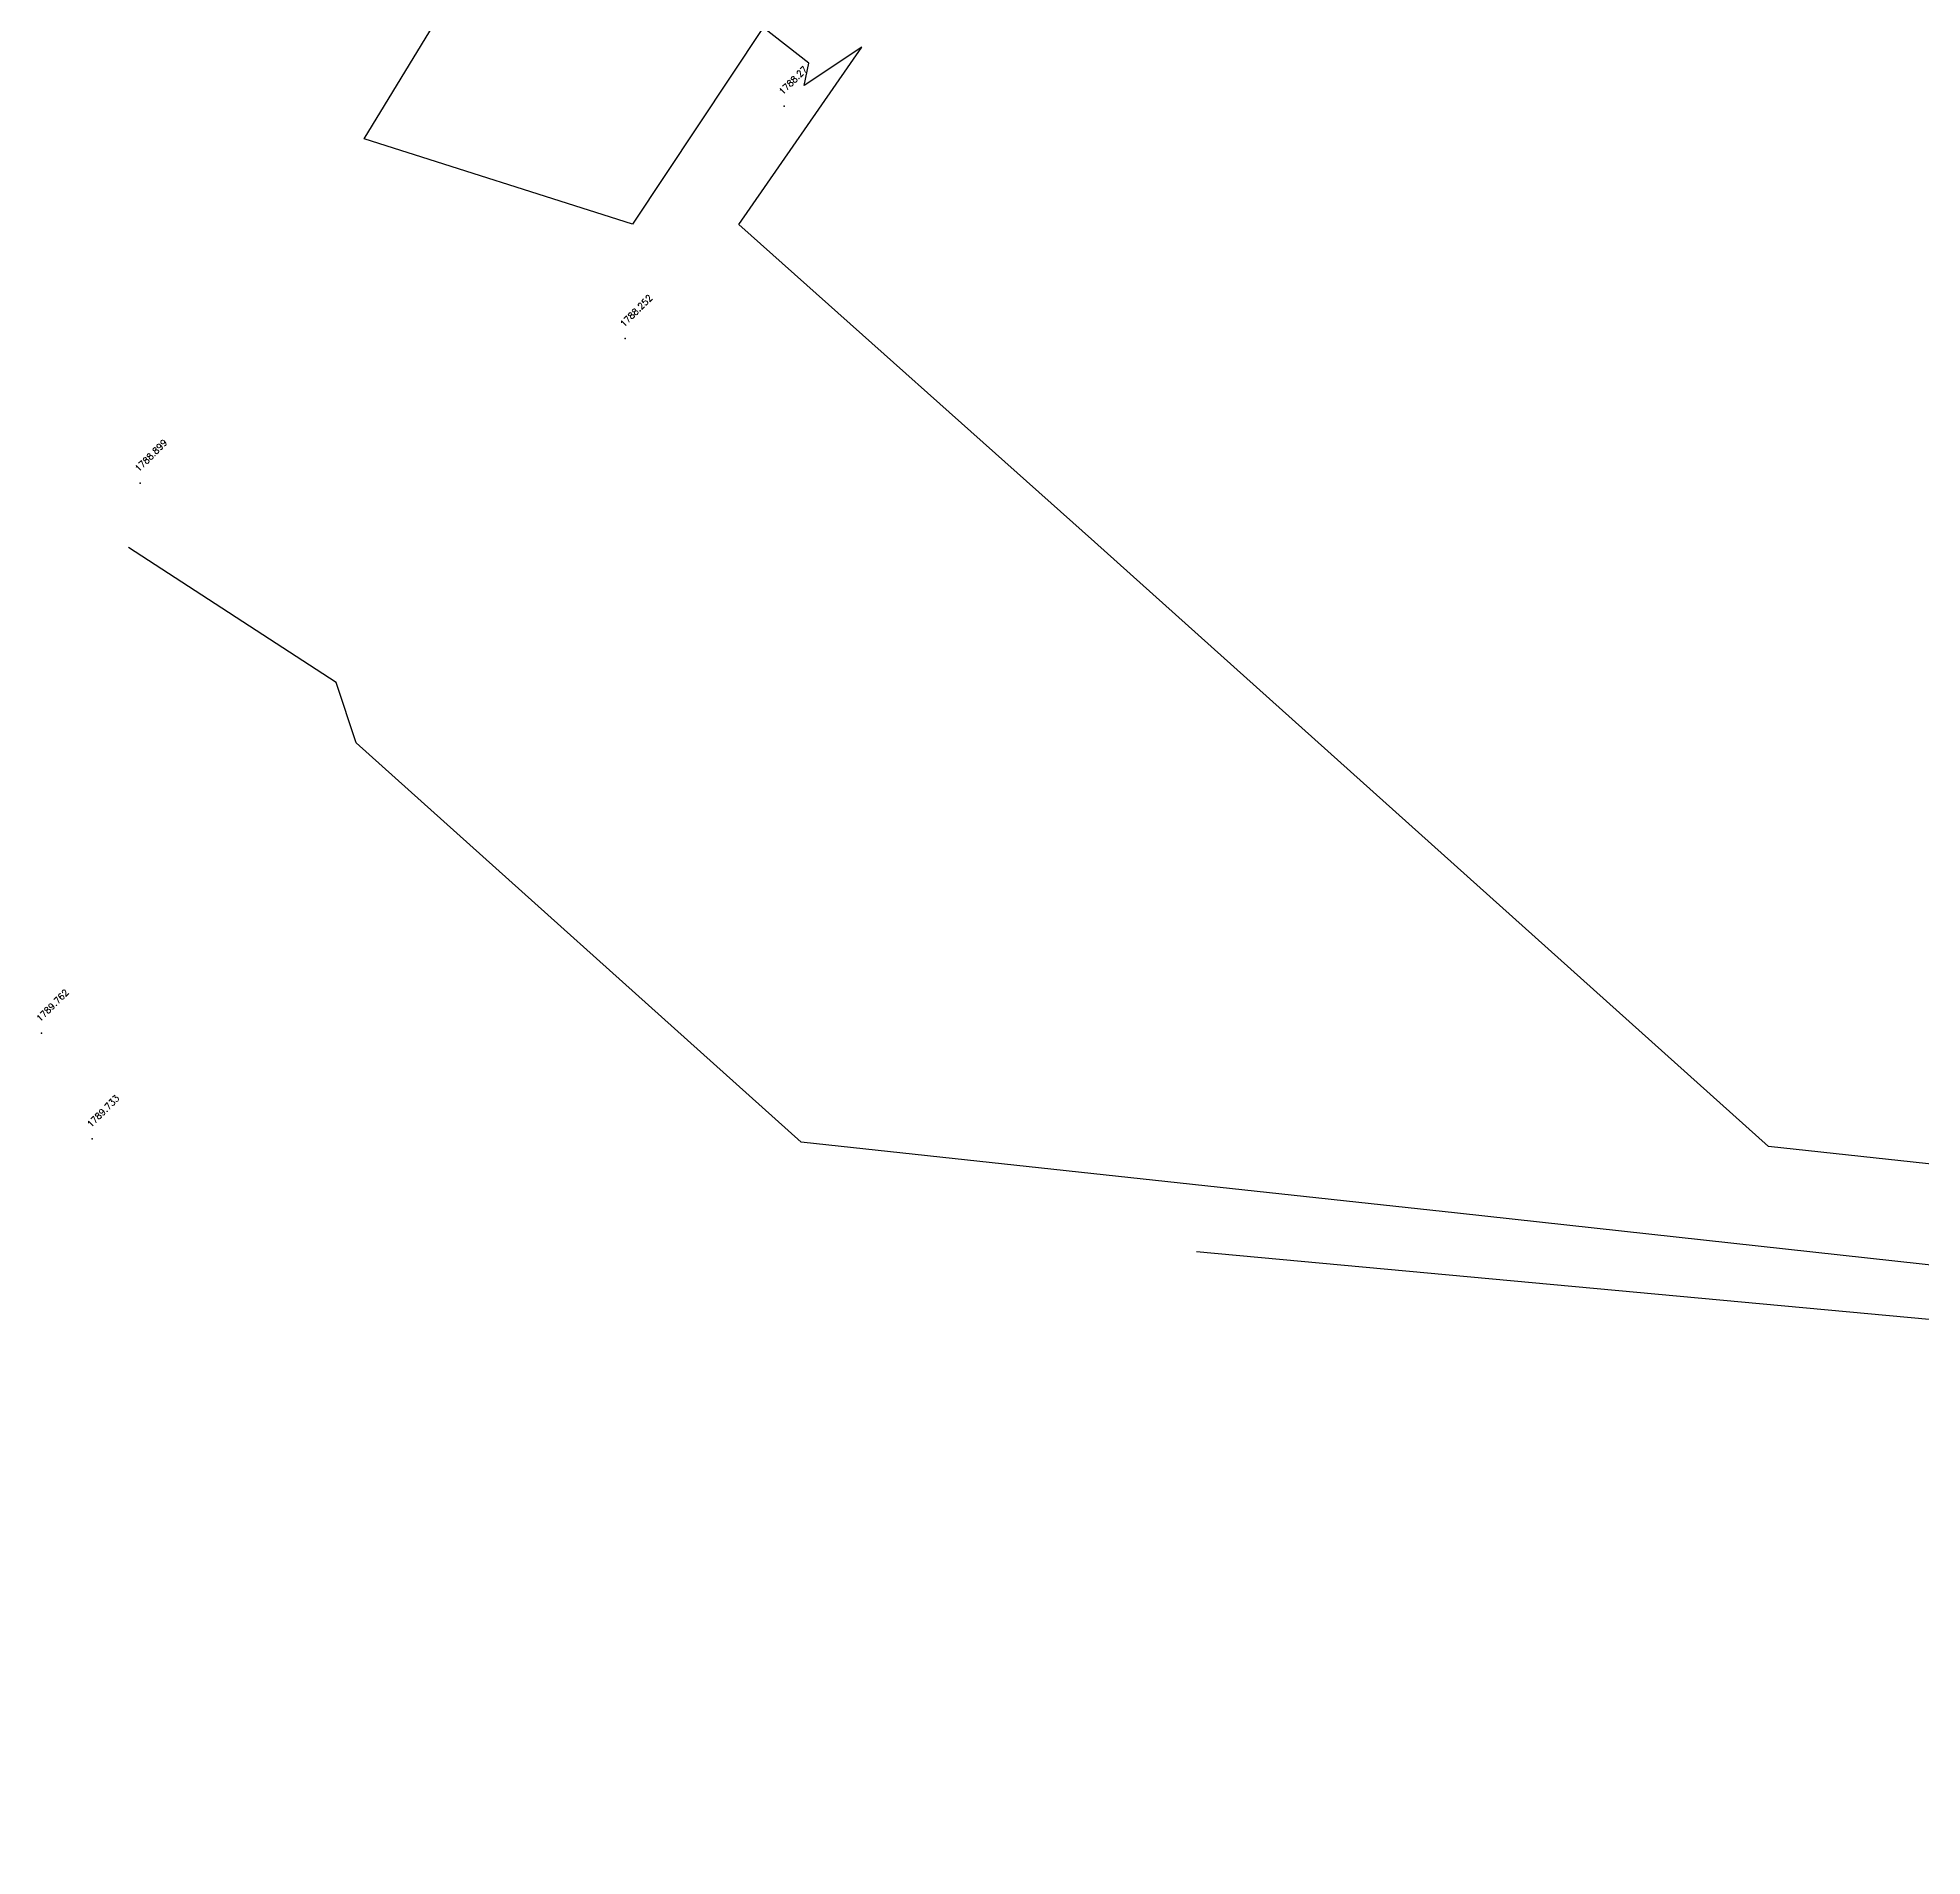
# Model space of a CAD drawing. Header units: inches. Extents: x 9956484 to 9957113, y 272553 to 273016.
# Drawn here: x 9956484 to 9956557.6, y 272569.2 to 272640.2 of the extents above; entities that cross this region are included whole.
import ezdxf
from ezdxf.enums import TextEntityAlignment as Align

# ---------------------------------------------------------------- set-up
doc = ezdxf.new("R2010")
doc.units = ezdxf.units.IN
doc.header["$MEASUREMENT"] = 0
for name, color, linetype in [('Contour', 4, 'Continuous'), ('Index_Contour', 8, 'Continuous'), ('Points', 7, 'Continuous'), ('Points-ELV', 6, 'Continuous'), ('Points-NUM', 4, 'Continuous'), ('Points-TXT', 3, 'Continuous')]:
    doc.layers.add(name, color=color, linetype=linetype)
doc.styles.add('romans', font='romans.shx')

# ---------------------------------------------------------------- blocks, each defined once
blk = doc.blocks.new('POINTS')
at = {"layer": 'Points'}
blk.add_line((0, 0), (0, 0), dxfattribs=at)
blk.add_point((0, 0), dxfattribs=at)
at = {"layer": 'Points-ELV', "style": 'romans'}
blk.add_attdef('ELEV', text='', height=1, rotation=45, dxfattribs=at).set_placement((0, 0), align=Align.BOTTOM_LEFT)
at = {"layer": 'Points-NUM', "style": 'romans'}
blk.add_attdef('PTNUM', text='', height=1, dxfattribs=at).set_placement((0, 0), align=Align.BOTTOM_RIGHT)
at = {"layer": 'Points-TXT', "style": 'romans'}
blk.add_attdef('DESC', text='', height=1, dxfattribs=at).set_placement((0, 0), align=Align.BOTTOM_RIGHT)

msp = doc.modelspace()

# ---------------------------------------------------------------- linework, layer by layer
at = {"layer": 'Contour'}
for points, elevation in [([(9956760.409, 272675.769), (9956749.39, 272674.153), (9956749.087, 272669.755), (9956723.859, 272611.591), (9956718.215, 272612.316), (9956697.943, 272612.198), (9956693.96, 272596.842), (9956685.475, 272582.317), (9956612.14, 272590.374), (9956551.554, 272596.935), (9956525.227, 272620.551), (9956511.344, 272632.938), (9956516.153, 272639.865), (9956513.892, 272638.364), (9956514.076, 272639.243), (9956512.288, 272640.638), (9956507.194, 272632.95), (9956496.71, 272636.29), (9956506.647, 272652.578)], 1788), ([(9956761.678, 272587.273), (9956755.682, 272578.324), (9956723.241, 272578.483), (9956729.654, 272577.357), (9956721.723, 272577.253), (9956735.333, 272575.367), (9956588.625, 272588.921), (9956539.407, 272594.329), (9956513.781, 272597.104), (9956496.396, 272612.699), (9956495.617, 272615.049), (9956487.511, 272620.32)], 1789)]:
    msp.add_lwpolyline(points, dxfattribs=dict(at, elevation=elevation))
at = {"layer": 'Index_Contour', "elevation": 1790}
msp.add_lwpolyline([(9956780.834, 272739.545), (9956778.019, 272734.411), (9956769.274, 272721.722), (9956771.835, 272714.256), (9956765.722, 272710.419), (9956762.675, 272701.049), (9956759.596, 272696.051), (9956762.856, 272691.88), (9956762.348, 272683.652), (9956765.18, 272682.14), (9956769.819, 272668.758), (9956768.376, 272661.095), (9956761.871, 272660.141), (9956761.038, 272648.068), (9956737.697, 272594.254), (9956741.582, 272593.487), (9956763.716, 272598.132), (9956769.466, 272591.968), (9956759.451, 272577.021), (9956739.802, 272577.117), (9956759.776, 272573.609), (9956753.585, 272573.528), (9956784.757, 272569.21), (9956529.215, 272592.819)], dxfattribs=at)

# ---------------------------------------------------------------- block references
at = {"layer": 'Points', "linetype": 'Continuous'}
ref = msp.add_blockref('POINTS', (9956513.111, 272637.56, 1788.27), dxfattribs=at)
ref.add_attrib('ELEV', '1788.27', dxfattribs={"layer": 'Points-ELV', "height": 0.25, "rotation": 45, "style": 'romans'}).set_placement((9956513.111, 272637.935, 1788.27), align=Align.BOTTOM_LEFT)
ref = msp.add_blockref('POINTS', (9956506.909, 272628.487, 1788.252), dxfattribs=at)
ref.add_attrib('ELEV', '1788.252', dxfattribs={"layer": 'Points-ELV', "height": 0.25, "rotation": 45, "style": 'romans'}).set_placement((9956506.909, 272628.862, 1788.252), align=Align.BOTTOM_LEFT)
ref = msp.add_blockref('POINTS', (9956487.961, 272622.833, 1788.899), dxfattribs=at)
ref.add_attrib('ELEV', '1788.899', dxfattribs={"layer": 'Points-ELV', "height": 0.25, "rotation": 45, "style": 'romans'}).set_placement((9956487.961, 272623.208, 1788.899), align=Align.BOTTOM_LEFT)
ref = msp.add_blockref('POINTS', (9956484.114, 272601.36, 1789.762), dxfattribs=at)
ref.add_attrib('ELEV', '1789.762', dxfattribs={"layer": 'Points-ELV', "height": 0.25, "rotation": 45, "style": 'romans'}).set_placement((9956484.114, 272601.735, 1789.762), align=Align.BOTTOM_LEFT)
ref = msp.add_blockref('POINTS', (9956486.094, 272597.228, 1789.733), dxfattribs=at)
ref.add_attrib('ELEV', '1789.733', dxfattribs={"layer": 'Points-ELV', "height": 0.25, "rotation": 45, "style": 'romans'}).set_placement((9956486.094, 272597.603, 1789.733), align=Align.BOTTOM_LEFT)

doc.saveas('drawing.dxf')
